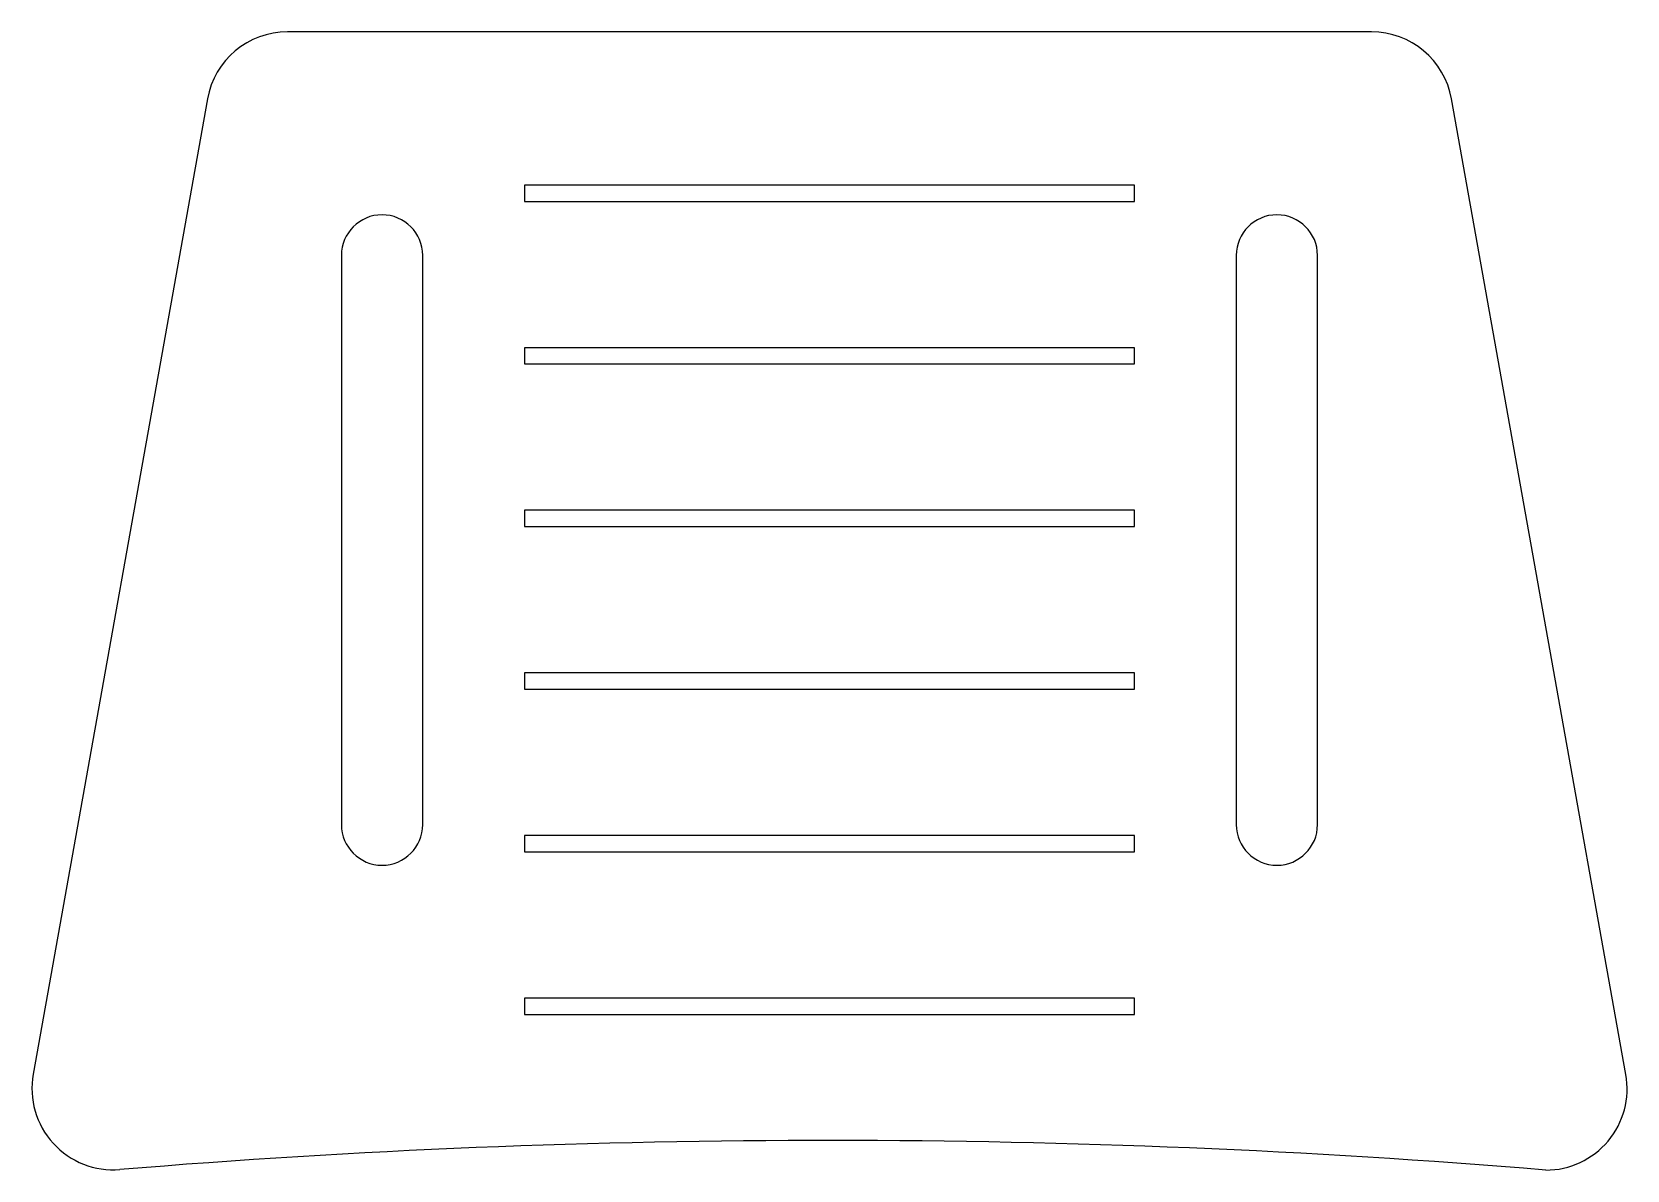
# Model space of a CAD drawing. Header units: millimetres. Extents: x -6.9 to 51.9, y -18 to 24.
import ezdxf

# ---------------------------------------------------------------- set-up
doc = ezdxf.new("R2010")
doc.units = ezdxf.units.MM

msp = doc.modelspace()

# ---------------------------------------------------------------- linework, layer by layer
at = {"color": 7}
for p, q in [((42.488, 24, 21), (2.512, 24, 21)), ((-0.442, 21.527, 21), (-6.868, -14.462, 21)), ((51.87, -14.473, 21), (45.442, 21.527, 21)), ((33.75, 18.346, 21), (11.25, 18.346, 21)), ((11.25, 18.346, 21), (11.25, 17.746, 21)), ((33.75, 17.746, 21), (33.75, 18.346, 21)), ((11.25, 17.746, 21), (33.75, 17.746, 21)), ((4.5, 15.75, 21), (4.5, -5.25, 21)), ((7.5, -5.25, 21), (7.5, 15.75, 21)), ((37.5, 15.75, 21), (37.5, -5.25, 21)), ((40.5, -5.25, 21), (40.5, 15.75, 21)), ((33.75, 12.346, 21), (11.25, 12.346, 21)), ((11.25, 12.346, 21), (11.25, 11.746, 21)), ((33.75, 11.746, 21), (33.75, 12.346, 21)), ((11.25, 11.746, 21), (33.75, 11.746, 21)), ((33.75, 6.346, 21), (11.25, 6.346, 21)), ((11.25, 6.346, 21), (11.25, 5.746, 21)), ((33.75, 5.746, 21), (33.75, 6.346, 21)), ((11.25, 5.746, 21), (33.75, 5.746, 21)), ((33.75, 0.346, 21), (11.25, 0.346, 21)), ((11.25, 0.346, 21), (11.25, -0.254, 21)), ((33.75, -0.254, 21), (33.75, 0.346, 21)), ((11.25, -0.254, 21), (33.75, -0.254, 21)), ((33.75, -5.654, 21), (11.25, -5.654, 21)), ((11.25, -5.654, 21), (11.25, -6.254, 21)), ((33.75, -6.254, 21), (33.75, -5.654, 21)), ((11.25, -6.254, 21), (33.75, -6.254, 21)), ((33.75, -11.654, 21), (11.25, -11.654, 21)), ((11.25, -11.654, 21), (11.25, -12.254, 21)), ((33.75, -12.254, 21), (33.75, -11.654, 21)), ((11.25, -12.254, 21), (33.75, -12.254, 21))]:
    msp.add_line(p, q, dxfattribs=at)
for centre, radius, start, end in [((2.512, 21, 21), 3, 90, 169.87533), ((42.488, 21, 21), 3, 10.12467, 90), ((6, 15.75, 21), 1.5, 0, 180), ((39, 15.75, 21), 1.5, 0, 180), ((6, -5.25, 21), 1.5, 180, 360), ((39, -5.25, 21), 1.5, 180, 360), ((-3.915, -14.99, 21), 3, 169.87533, 274.70273), ((48.917, -15, 21), 3, 270, 10.12467), ((22.5, -336.094, 21), 319.189, 85.25263, 94.70273)]:
    msp.add_arc(centre, radius, start, end, dxfattribs=at)

doc.saveas('drawing.dxf')
